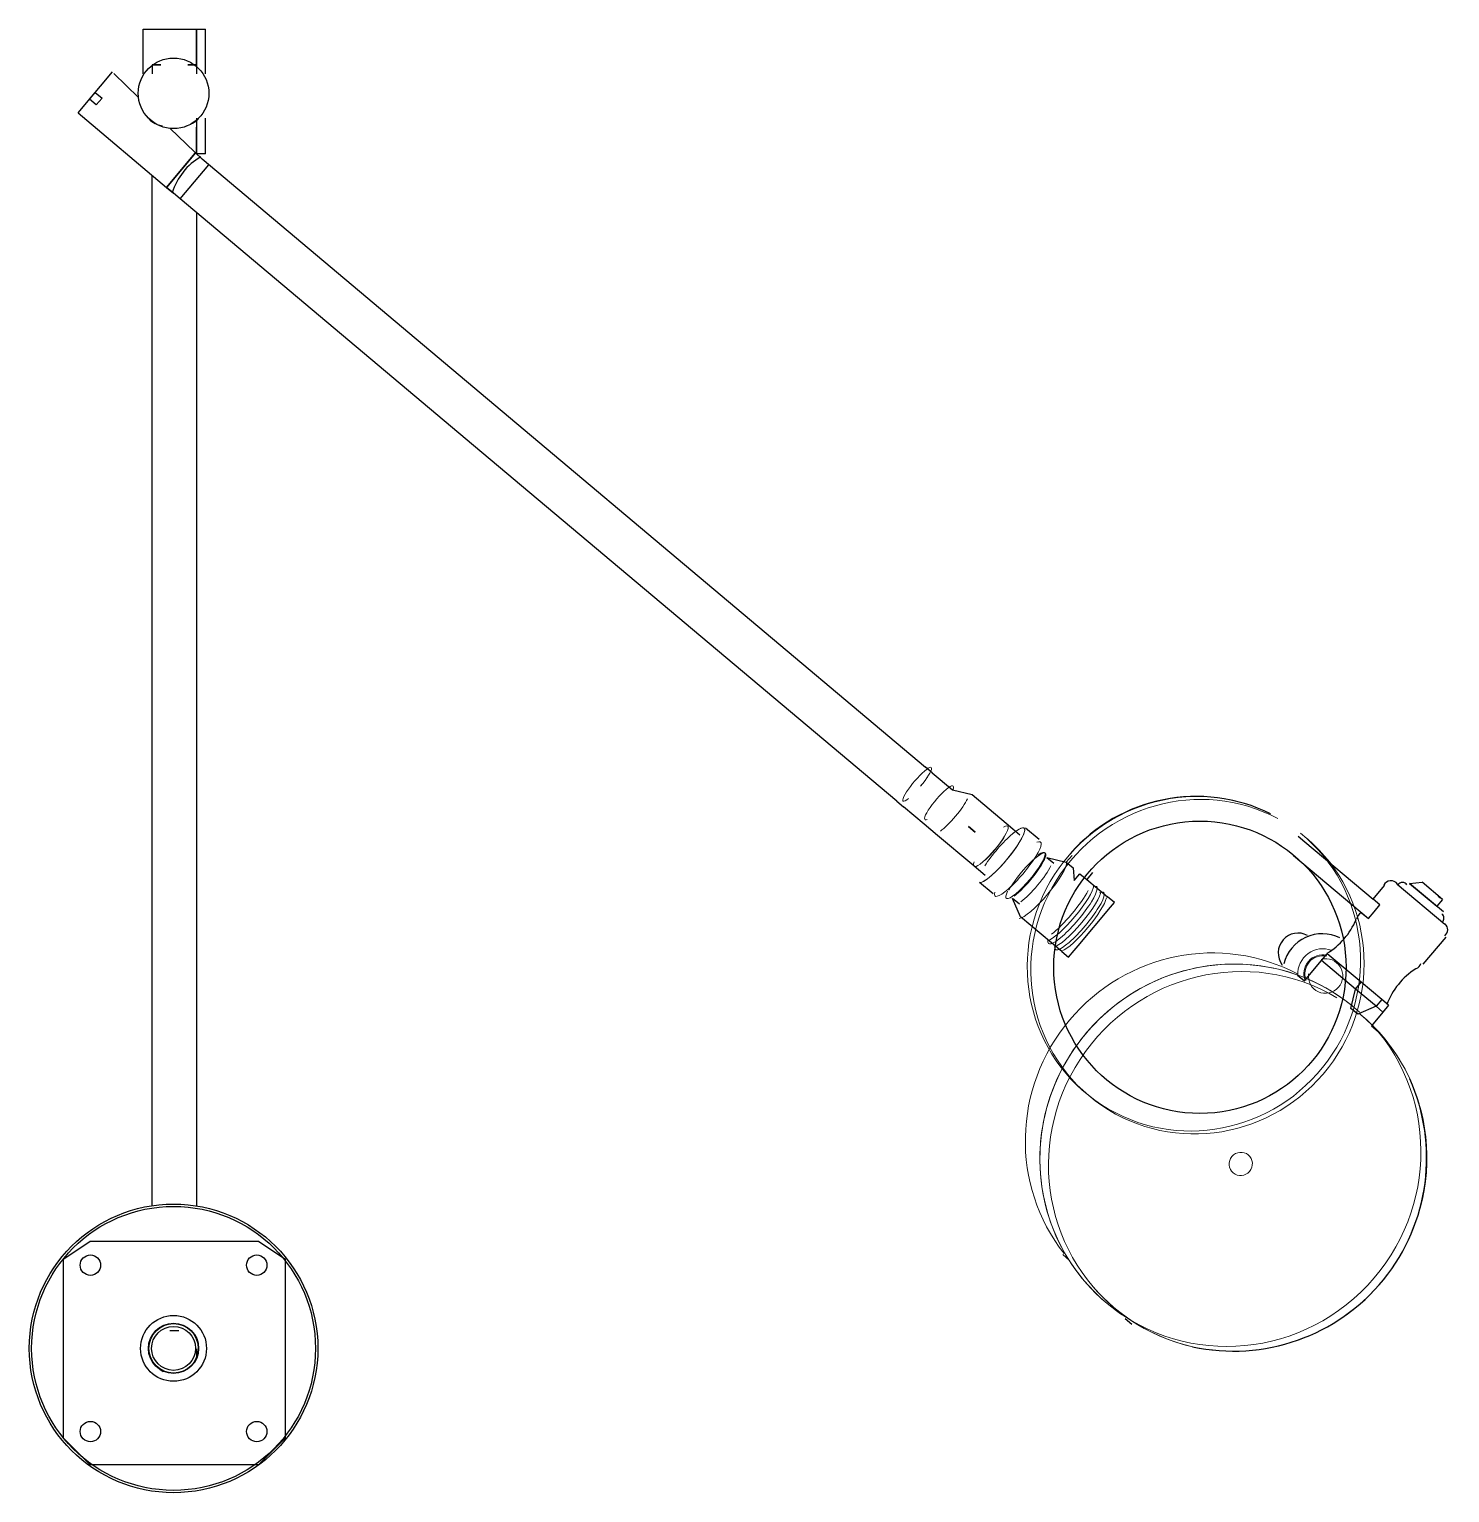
# Model space of a CAD drawing. Header units: millimetres. Extents: x -6176 to 11988, y -1403 to 10916.
# Drawn here: x -2556 to -744, y 3500 to 5366 of the extents above; entities that cross this region are included whole.
import ezdxf

# ---------------------------------------------------------------- set-up
doc = ezdxf.new("R2010")
doc.units = ezdxf.units.MM

# ---------------------------------------------------------------- blocks, each defined once
blk = doc.blocks.new('A$C45EC780B')
at = {"color": 0, "linetype": 'ByBlock', "ltscale": 25.4, "flags": 128}
for points in [[(-19.37, 812.48), (-19.37, 840.85), (14.67, 840.85)], [(14.67, 840.85), (14.67, 818.15)], [(14.67, 818.15), (14.67, 840.85)], [(14.67, 840.85), (20.35, 840.85)], [(20.35, 812.48), (20.35, 840.85)], [(20.35, 835.17), (20.35, 840.85)], [(14.67, 835.17), (14.67, 812.48)], [(-60.89, 787.53), (-38.99, 813.6)], [(-38.02, 812.72), (-22.34, 797.34)], [(-13.7, 818.15), (-13.7, 812.48)], [(-13.7, 818.15), (-8.02, 818.15)], [(-13.7, 818.15), (-13.7, 812.48)], [(-8.02, 818.15), (-13.7, 818.15)], [(9, 818.15), (14.67, 818.15)], [(14.67, 818.15), (9, 818.15)], [(-60.89, 787.53), (-4.42, 740.07)], [(14.67, 784.1), (14.67, 761.52)], [(14.67, 784.1), (14.67, 761.4)], [(20.35, 761.4), (20.35, 784.1)], [(-2.23, 777.61), (18.53, 757.84)], [(14.67, 778.43), (14.67, 761.4)], [(14.67, 761.4), (14.67, 778.43)], [(14.08, 762.08), (-4.42, 740.07)], [(-4.42, 740.07), (13.84, 761.79)], [(20.35, 761.4), (14.67, 761.4)], [(18.18, 758.14), (209.55, 597.3)], [(-13.7, 539.79), (-13.7, 747.87)], [(4.27, 732.77), (22.52, 754.49)], [(-4.42, 740.07), (-0.08, 736.42)], [(-0.08, 736.42), (-4.42, 740.07)], [(4.27, 732.77), (-0.08, 736.42)], [(191.3, 575.58), (4.27, 732.77)], [(14.67, 724.02), (14.67, 539.79)], [(209.55, 597.3), (479.35, 370.56)], [(461.1, 348.84), (191.3, 575.58)], [(-13.7, 147.64), (-13.7, 539.79)], [(14.67, 539.79), (14.67, 147.64)], [(483.7, 366.91), (479.35, 370.56)], [(483.7, 366.91), (496.73, 355.95)], [(496.73, 355.95), (509.07, 353)], [(461.1, 348.84), (465.44, 345.19)], [(478.48, 334.23), (465.44, 345.19)], [(509.07, 353), (530.79, 334.74)], [(487.16, 326.93), (478.48, 334.23)], [(508.89, 308.68), (487.16, 326.93)], [(511.15, 329.01), (506.81, 332.66)], [(506.81, 332.66), (511.15, 329.01)], [(506.81, 332.66), (511.15, 329.01)], [(511.15, 329.01), (506.81, 332.66)], [(530.79, 334.74), (535.14, 331.09)], [(535.14, 331.09), (539.48, 327.44)], [(543.13, 331.78), (551.82, 324.48)], [(716.99, 326.51), (721.33, 322.86)], [(721.33, 322.86), (764.78, 286.35)], [(513.23, 305.03), (508.89, 308.68)], [(556.86, 312.84), (561.2, 309.19)], [(556.86, 312.84), (569.2, 309.88)], [(569.2, 309.88), (572.85, 314.22)], [(569.2, 309.88), (573.54, 306.23), (574.23, 298.23), (577.89, 302.58), (582.23, 298.93)], [(714.03, 314.17), (761.82, 274.01)], [(517.57, 301.37), (513.23, 305.03)], [(585.88, 303.27), (582.23, 298.93)], [(582.23, 298.93), (595.49, 287.78)], [(522.61, 289.73), (513.92, 297.03)], [(764.78, 286.35), (772.08, 295.04)], [(810.48, 270.17), (780.07, 295.73)], [(788.07, 296.42), (796.06, 297.12)], [(809.79, 278.17), (788.07, 296.42)], [(788.07, 296.42), (805.45, 281.82)], [(809.1, 286.16), (796.06, 297.12)], [(539.3, 283.12), (534.95, 286.77)], [(539.99, 275.12), (534.95, 286.77)], [(566.28, 253.03), (570.63, 249.38), (574.28, 253.72), (577.93, 258.06), (585.23, 266.75), (588.88, 271.1), (596.18, 279.79), (599.83, 284.13), (595.49, 287.78)], [(757.47, 277.66), (761.82, 274.01), (765.47, 278.35), (769.12, 282.7), (764.78, 286.35)], [(809.1, 286.16), (805.45, 281.82)], [(566.28, 253.03), (539.99, 275.12)], [(811.18, 262.18), (796.57, 244.8)], [(720.96, 234.22), (731.92, 247.25)], [(731.92, 247.25), (735.57, 251.59)], [(753.64, 229), (731.92, 247.25)], [(753.64, 229), (731.92, 247.25)], [(757.29, 233.34), (735.57, 251.59)], [(716.62, 237.87), (720.96, 234.22)], [(753.64, 229), (757.29, 233.34)], [(770.32, 222.39), (757.29, 233.34)], [(750.68, 216.66), (753.64, 229)], [(766.67, 218.04), (753.64, 229)], [(766.67, 218.04), (753.64, 229)], [(755.03, 213), (750.68, 216.66)], [(755.03, 213), (750.68, 216.66)], [(766.67, 218.04), (755.03, 213)], [(770.32, 222.39), (766.67, 218.04)], [(771.02, 214.39), (766.67, 218.04)], [(771.02, 214.39), (766.67, 218.04)], [(774.67, 218.74), (770.32, 222.39)], [(774.67, 218.74), (771.02, 214.39)], [(771.02, 214.39), (763.71, 205.7)], [(763.71, 205.7), (768.06, 202.05)], [(-13.7, 90.89), (-13.7, 147.64)], [(14.67, 147.64), (14.67, 90.89)], [(-70.45, 56.85), (-53.42, 68.2)], [(54.4, 68.2), (-53.42, 68.2)], [(54.4, 68.2), (71.42, 56.85)], [(-70.45, 56.85), (-70.45, -56.95)], [(71.42, -56.95), (71.42, 56.85)], [(571.27, 56.1), (566.93, 59.75)], [(611.07, 15.25), (606.72, 18.9)], [(3.32, 11.15), (-2.35, 11.15)], [(3.32, 11.15), (-2.35, 11.15)], [(14.67, -0.2), (14.67, -5.87)], [(-53.42, -73.97), (-70.45, -56.95)], [(71.42, -56.95), (54.4, -73.97)], [(-53.42, -73.97), (54.4, -73.97)]]:
    blk.add_lwpolyline(points, dxfattribs=at)
blk.add_lwpolyline([(-49.94, 800.57), (-45.6, 796.91), (-49.25, 792.57), (-53.59, 796.22)], close=True, dxfattribs=at)
at = {"color": 0, "linetype": 'ByBlock', "ltscale": 25.4}
for centre, radius in [((0, 800), 22.5), ((0, 0), 92), ((0, 0), 90.5), ((-53.03, 53.03), 6.5), ((53.03, 53.03), 6.5), ((0, 0), 21), ((0, 0), 21), ((0, 0), 16), ((0, 0), 15.75), ((0, 0), 14), ((-53.03, -53.03), 6.5), ((53.03, -53.03), 6.5)]:
    blk.add_circle(centre, radius, dxfattribs=at)
at = {"color": 0, "linetype": 'ByBlock'}
blk.add_circle((654.38, 242.91), 93.19, dxfattribs=at)
at = {"color": 0, "linetype": 'ByBlock', "ltscale": 25.4}
for centre, radius, start, end in [((37.31, 724.83), 39.99, 119.87341, 162.78165), ((652.12, 244.78), 107, 63.75469, 138.78055), ((776.12, 293.13), 5, 33.3573, 154.76296), ((783.47, 293.52), 3.48, 32.31518, 146.91067), ((807.28, 288.49), 1, 152.47632, 307.85701), ((711.14, 291.57), 46.58, 301.42376, 336.84131), ((759.47, 273.02), 5.19, 113.30068, 177.04539), ((806.47, 274.18), 3.48, 314.9878, 50.21994), ((717.01, 252.02), 12.7, 62.31028, 138.88035), ((732.33, 239.15), 25.15, 63.49146, 166.13917), ((807.36, 266.88), 5, 309.07824, 46.50038), ((717.01, 252.02), 12.7, 138.88035, 217.03889), ((790.42, 247.01), 5.19, 290.88798, 340.21271), ((817.01, 202.6), 46.58, 122.46727, 159.1402), ((675.85, 121.36), 123.1, 257.70661, 24.16978), ((1.54, 0), 16.79, 230.37826, 240.96396)]:
    blk.add_arc(centre, radius, start, end, dxfattribs=at)
at = {"color": 0, "linetype": 'ByBlock', "lineweight": 0, "ltscale": 25.4}
for centre, major_axis, ratio, start_param, end_param in [((0, 784.95), (-16, 0), 0.399104, 0.153398, 1.114218), ((0, 784.95), (-16, 0), 0.399104, 2.074318, 2.998244), ((474.06, 359.54), (9.01, 10.72), 0.177636, 4.745311, 10.157295), ((474.06, 359.54), (-9.01, -10.72), 0.177636, 1.603719, 2.24314), ((650.54, 245.19), (69.16, 82.3), 0.980271, 0.230394, 6.29723), ((652.81, 243.28), (69.16, 82.3), 0.980271, 0.2053, 6.270906), ((488.09, 347.75), (9.01, 10.72), 0.197657, 5.762645, 9.814295), ((495.96, 341.14), (-10.62, -12.63), 0.197657, 0.635084, 2.53375), ((521.05, 320.05), (-10.78, -12.82), 0.197657, 5.736217, 9.946524), ((527.8, 314.38), (-14.48, -17.22), 0.197657, 0.121689, 4.119483), ((527.8, 314.38), (-14.48, -17.22), 0.197657, 0.121689, 5.278921), ((521.05, 320.05), (-11.26, -13.4), 0.197657, 1.043303, 2.136629), ((538.31, 305.55), (-14.48, -17.22), 0.197657, 5.886742, 9.806079), ((543.19, 301.45), (-12.22, -14.55), 0.197657, 5.623519, 10.056784), ((543.56, 301.13), (-12.22, -14.55), 0.197657, 0.681311, 5.536434), ((543.56, 301.13), (-12.22, -14.55), 0.197657, 0.681311, 3.85973), ((543.56, 301.13), (11.9, 14.16), 0.197657, 3.822903, 5.629851), ((553.69, 292.62), (15.34, 18.26), 0.197657, 3.315252, 6.116725), ((547.88, 297.51), (-12.22, -14.55), 0.197657, 0.688165, 2.481493), ((573.2, 276.22), (15.29, 18.2), 0.197657, 2.768303, 6.64205), ((570.95, 278.12), (15.29, 18.2), 0.197657, 3.412999, 6.022723), ((568.98, 279.77), (-15.29, -18.2), 0.197657, 0.712828, 2.450047), ((577.7, 272.44), (-15.29, -18.2), 0.197657, 5.869689, 9.822625), ((575.45, 274.33), (-15.29, -18.2), 0.197657, 0.227142, 2.923739), ((579.2, 271.18), (-15.34, -18.26), 0.197657, 0.386782, 2.769657), ((579.2, 271.18), (15.34, 18.26), 0.197657, 3.528375, 5.911249), ((660.2, 134.53), (76.24, 90.72), 0.980271, 0.203012, 2.941681), ((673.81, 123.09), (79.07, 94.08), 0.980271, 6.246797, 12.435109), ((678.49, 119.16), (78.53, 93.44), 0.980271, 0.15715, 6.298216), ((673.81, 123.09), (79.07, 94.08), 0.980271, 0.011403, 3.270912), ((732.49, 239.01), (10.21, 12.15), 0.980271, 0.326597, 2.331781), ((732.49, 239.01), (-10.2, -12.14), 0.980271, 3.468189, 5.473374), ((732.49, 239.01), (-7.71, -9.17), 0.980271, 3.608664, 5.797388), ((732.37, 239.11), (-7.2, -8.56), 0.980271, 3.597609, 5.808746), ((734.52, 237.31), (7.12, 8.47), 0.980271, 2.134795, 7.247659), ((678.49, 119.16), (78.53, 93.44), 0.980271, 5.851252, 6.298216), ((678.49, 119.16), (78.53, 93.44), 0.980271, 2.979391, 3.609429)]:
    blk.add_ellipse(centre, major_axis=major_axis, ratio=ratio, start_param=start_param, end_param=end_param, dxfattribs=at)
blk.add_ellipse((680.42, 117.54), major_axis=(-4.83, -5.74), ratio=0.980271, dxfattribs=at)

msp = doc.modelspace()

# ---------------------------------------------------------------- block references
at = {"color": 0, "xscale": 2, "yscale": 2, "zscale": 2}
msp.add_blockref('A$C45EC780B', (-2371.7, 3684), dxfattribs=at)

doc.saveas('drawing.dxf')
